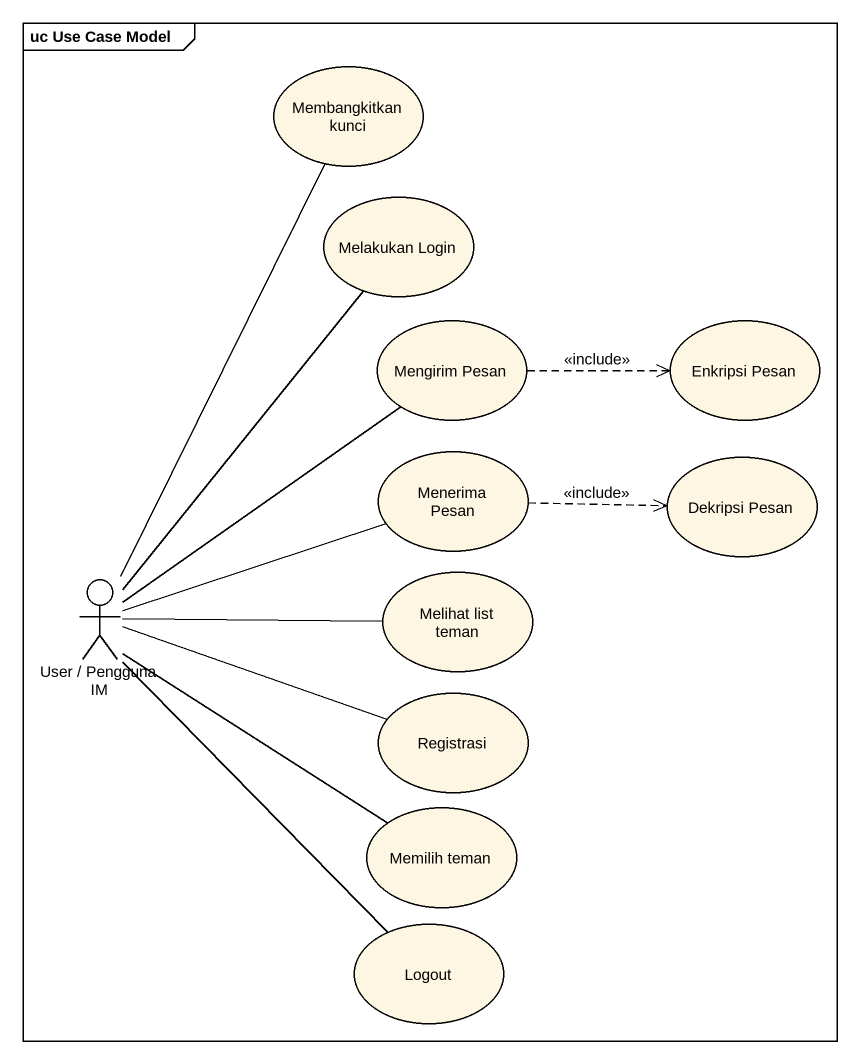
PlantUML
@startuml
mainframe uc Use Case Model
usecase "Membangkitkan kunci" as Membangkitkan_kunci
usecase "Melakukan Login" as Melakukan_Login
usecase "Mengirim Pesan" as Mengirim_Pesan
usecase "Enkripsi Pesan" as Enkripsi_Pesan
usecase "Menerima Pesan" as Menerima_Pesan
usecase "Dekripsi Pesan" as Dekripsi_Pesan
actor "User / Pengguna IM" as User_Pengguna_IM
usecase "Melihat list teman" as Melihat_list_teman
usecase Registrasi
usecase "Memilih teman" as Memilih_teman
usecase Logout
Mengirim_Pesan .right.> Enkripsi_Pesan : <<include>>
Menerima_Pesan .right.> Dekripsi_Pesan : <<include>>
User_Pengguna_IM -up- Membangkitkan_kunci
User_Pengguna_IM -up- Melakukan_Login
User_Pengguna_IM -up- Mengirim_Pesan
User_Pengguna_IM -right- Menerima_Pesan
User_Pengguna_IM -right- Melihat_list_teman
User_Pengguna_IM -right- Registrasi
User_Pengguna_IM -- Memilih_teman
User_Pengguna_IM -- Logout
@enduml
